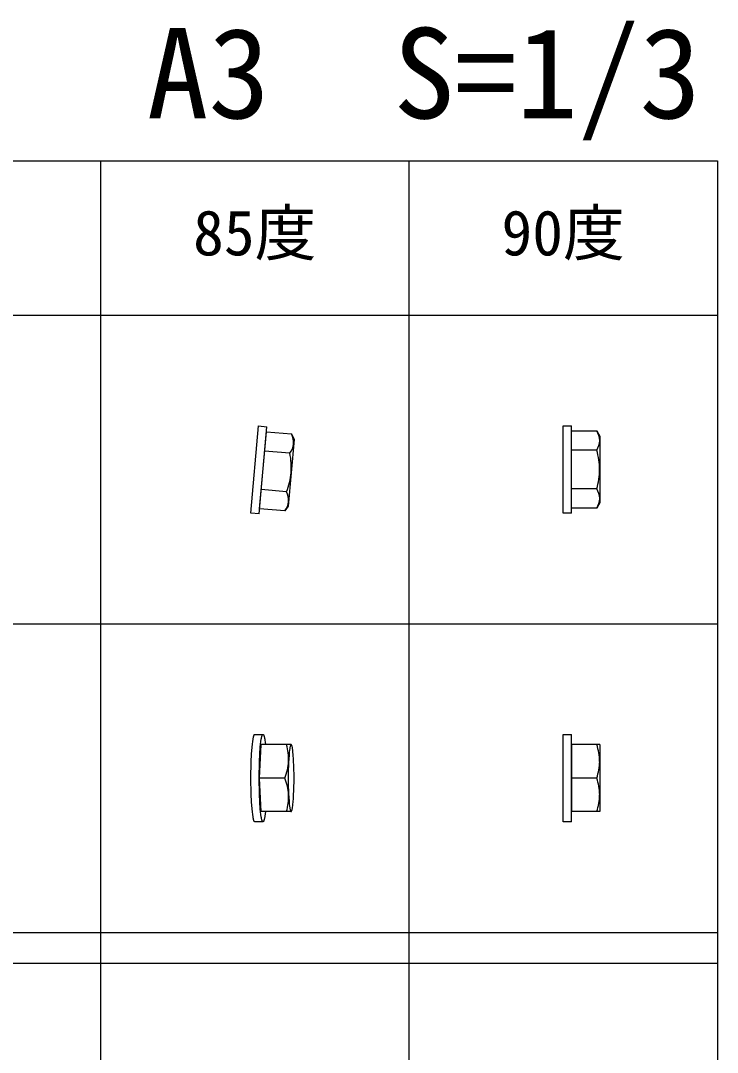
# Model space of a CAD drawing. Units: millimetres, scale not verified. Extents: x -585 to 585, y -390 to 417.
# Drawn here: x 449.4 to 585, y 216.7 to 417.3 of the extents above; entities that cross this region are included whole.
import ezdxf
from ezdxf.enums import TextEntityAlignment as Align

# ---------------------------------------------------------------- set-up
doc = ezdxf.new("R2010")
doc.units = ezdxf.units.MM
doc.header["$LTSCALE"] = 3
doc.layers.add('0-0_0', color=3, linetype='Continuous')
doc.layers.add('F-0', color=4, linetype='Continuous')
doc.styles.add('ＭＳ ゴシック', font='')
doc.styles.get('ＭＳ ゴシック').set_extended_font_data('MS Gothic')

msp = doc.modelspace()

# ---------------------------------------------------------------- linework, layer by layer
at = {"layer": '0-0_0'}
for p, q in [((495.741, 338.468), (497.335, 338.328)), ((495.853, 321.393), (497.335, 338.328)), ((495.94, 322.384), (497.248, 337.338)), ((497.248, 337.338), (502.149, 336.909)), ((555, 338.5), (556.6, 338.5)), ((556.6, 321.5), (556.6, 338.5)), ((556.6, 337.506), (561.519, 337.506)), ((556.6, 322.494), (556.6, 337.506)), ((561.519, 337.506), (562.1, 336.5)), ((502.639, 335.856), (501.506, 322.906)), ((502.149, 336.909), (502.639, 335.856)), ((562.1, 336.5), (562.1, 323.5)), ((501.821, 333.17), (496.921, 333.599)), ((561.519, 333.753), (556.6, 333.753)), ((501.167, 325.693), (496.267, 326.122)), ((561.519, 326.247), (556.6, 326.247)), ((562.1, 323.5), (561.519, 322.494)), ((500.84, 321.955), (495.94, 322.384)), ((501.506, 322.906), (500.84, 321.955)), ((561.519, 322.494), (556.6, 322.494)), ((494.988, 278.499), (494.992, 278.5)), ((556.6, 261.5), (556.6, 278.5)), ((495.94, 270), (496.267, 276.5)), ((502.081, 276.5), (496.267, 276.5)), ((562.1, 276.5), (556.6, 276.5)), ((556.6, 276.5), (556.6, 263.5)), ((562.1, 276.5), (562.1, 263.5)), ((500.841, 270), (495.94, 270)), ((496.267, 263.5), (495.94, 270)), ((561.519, 270), (556.6, 270)), ((502.116, 263.5), (496.267, 263.5)), ((562.1, 263.5), (556.6, 263.5)), ((556.6, 261.5), (555, 261.5))]:
    msp.add_line(p, q, dxfattribs=at)
for points in [[(495.853, 321.393), (494.259, 321.532), (495.741, 338.468)], [(556.6, 321.5), (555, 321.5), (555, 338.5)], [(494.476, 263.99), (494.38, 265.349), (494.311, 266.871), (494.259, 270), (494.311, 273.129), (494.38, 274.651), (494.476, 276.01), (494.533, 276.599), (494.594, 277.114), (494.66, 277.55), (494.694, 277.738), (494.727, 277.903), (494.762, 278.048), (494.779, 278.113), (494.796, 278.172), (494.814, 278.226), (494.83, 278.275), (494.839, 278.298), (494.848, 278.319), (494.857, 278.339), (494.866, 278.358), (494.874, 278.376), (494.882, 278.393), (494.891, 278.408), (494.895, 278.415), (494.899, 278.422), (494.904, 278.428), (494.912, 278.441), (494.917, 278.446), (494.921, 278.451), (494.925, 278.457), (494.934, 278.466), (494.938, 278.47), (494.942, 278.474), (494.946, 278.478), (494.958, 278.487), (494.963, 278.49), (494.967, 278.492), (494.983, 278.498), (494.988, 278.499)], [(494.992, 278.5), (496.603, 278.5), (496.605, 278.499), (496.607, 278.499), (496.609, 278.498), (496.61, 278.498), (496.612, 278.498), (496.614, 278.497), (496.616, 278.497), (496.618, 278.496), (496.62, 278.495), (496.623, 278.494), (496.626, 278.493), (496.627, 278.492), (496.629, 278.49), (496.631, 278.49), (496.633, 278.489), (496.634, 278.487), (496.637, 278.486), (496.64, 278.483), (496.642, 278.482), (496.644, 278.481), (496.646, 278.479), (496.65, 278.476), (496.654, 278.473), (496.665, 278.462), (496.673, 278.452), (496.676, 278.447), (496.684, 278.438), (496.688, 278.432), (496.691, 278.426), (496.699, 278.414), (496.707, 278.401), (496.714, 278.387), (496.722, 278.372), (496.73, 278.356), (496.738, 278.338), (496.746, 278.321), (496.754, 278.302), (496.761, 278.282)], [(495.905, 266.871), (495.853, 270), (495.905, 273.129), (495.974, 274.651), (496.07, 276.01), (496.127, 276.599), (496.189, 277.114), (496.254, 277.55), (496.287, 277.738), (496.322, 277.903), (496.355, 278.048), (496.373, 278.113), (496.39, 278.172), (496.407, 278.226), (496.425, 278.275), (496.434, 278.298), (496.442, 278.319), (496.45, 278.339), (496.459, 278.358), (496.468, 278.376), (496.476, 278.393), (496.485, 278.408), (496.489, 278.415), (496.494, 278.422), (496.502, 278.434), (496.506, 278.441), (496.51, 278.446), (496.514, 278.451), (496.519, 278.457), (496.523, 278.462), (496.527, 278.466), (496.531, 278.47), (496.536, 278.474), (496.548, 278.484), (496.553, 278.487), (496.561, 278.492), (496.565, 278.494), (496.57, 278.495), (496.578, 278.498), (496.586, 278.5)], [(496.761, 278.282), (496.777, 278.238), (496.792, 278.191), (496.807, 278.14), (496.823, 278.084), (496.838, 278.024), (496.869, 277.892), (496.9, 277.742), (496.93, 277.577), (496.959, 277.394), (497.017, 276.978), (497.071, 276.5)], [(555, 261.5), (555, 278.5), (556.6, 278.5)], [(502.065, 276.5), (502.063, 276.499), (502.062, 276.499), (502.06, 276.498), (502.058, 276.498), (502.055, 276.497), (502.054, 276.497), (502.044, 276.492), (502.042, 276.49), (502.039, 276.489), (502.038, 276.487), (502.036, 276.486), (502.034, 276.485), (502.033, 276.484), (502.028, 276.479), (502.025, 276.477), (502.022, 276.473), (502.018, 276.47), (502.015, 276.466), (502.011, 276.462), (502.005, 276.454), (501.992, 276.434), (501.989, 276.429), (501.976, 276.405), (501.97, 276.392), (501.957, 276.362), (501.95, 276.345), (501.943, 276.327), (501.93, 276.289), (501.917, 276.247), (501.903, 276.202), (501.89, 276.153), (501.865, 276.044), (501.838, 275.915), (501.813, 275.772), (501.763, 275.441), (501.716, 275.046), (501.673, 274.597), (501.599, 273.557), (501.582, 273.25)], [(502.564, 273.25), (502.547, 273.557), (502.474, 274.597), (502.43, 275.046), (502.383, 275.441), (502.334, 275.772), (502.308, 275.915), (502.282, 276.044), (502.256, 276.153), (502.242, 276.202), (502.23, 276.247), (502.216, 276.289), (502.203, 276.327), (502.196, 276.345), (502.19, 276.362), (502.183, 276.377), (502.176, 276.392), (502.17, 276.405), (502.157, 276.429), (502.154, 276.434), (502.141, 276.454), (502.128, 276.47), (502.125, 276.473), (502.122, 276.477), (502.118, 276.479), (502.114, 276.484), (502.112, 276.485), (502.11, 276.486), (502.109, 276.487), (502.107, 276.489), (502.104, 276.49), (502.102, 276.492), (502.093, 276.497), (502.091, 276.497), (502.09, 276.498), (502.087, 276.498), (502.086, 276.498), (502.084, 276.499), (502.082, 276.499), (502.081, 276.5)], [(496.594, 261.5), (496.59, 261.501), (496.586, 261.501), (496.574, 261.503), (496.57, 261.505), (496.565, 261.506), (496.553, 261.514), (496.548, 261.516), (496.544, 261.519), (496.54, 261.523), (496.536, 261.526), (496.531, 261.53), (496.527, 261.534), (496.519, 261.544), (496.514, 261.549), (496.506, 261.56), (496.502, 261.566), (496.498, 261.572), (496.494, 261.579), (496.489, 261.586), (496.485, 261.593), (496.476, 261.608), (496.468, 261.625), (496.459, 261.642), (496.45, 261.661), (496.442, 261.682), (496.434, 261.702), (496.425, 261.725), (496.407, 261.774), (496.39, 261.829), (496.373, 261.888), (496.355, 261.952), (496.322, 262.097), (496.287, 262.263), (496.254, 262.45), (496.189, 262.886), (496.127, 263.402), (496.07, 263.99), (495.974, 265.349), (495.905, 266.871)], [(501.582, 266.75), (501.599, 266.443), (501.673, 265.404), (501.716, 264.955), (501.763, 264.56), (501.813, 264.229), (501.838, 264.086), (501.865, 263.957), (501.89, 263.848), (501.903, 263.798), (501.917, 263.754), (501.93, 263.712), (501.943, 263.674), (501.95, 263.656), (501.957, 263.639), (501.97, 263.609), (501.982, 263.583), (501.992, 263.566), (502.008, 263.542), (502.011, 263.538), (502.018, 263.531), (502.022, 263.527), (502.028, 263.521), (502.03, 263.52), (502.033, 263.517), (502.034, 263.516), (502.038, 263.513), (502.041, 263.511), (502.042, 263.51), (502.055, 263.503), (502.057, 263.503), (502.058, 263.502), (502.06, 263.502), (502.062, 263.502), (502.063, 263.502), (502.065, 263.501), (502.07, 263.501), (502.071, 263.5)], [(502.21, 263.695), (502.22, 263.722), (502.238, 263.78), (502.255, 263.846), (502.273, 263.917), (502.29, 263.995), (502.323, 264.17), (502.356, 264.371), (502.388, 264.596), (502.418, 264.844), (502.474, 265.404), (502.522, 266.042), (502.564, 266.75)], [(495, 261.5), (494.996, 261.501), (494.992, 261.501), (494.988, 261.502), (494.983, 261.502), (494.979, 261.503), (494.971, 261.506), (494.963, 261.511), (494.958, 261.514), (494.954, 261.516), (494.95, 261.519), (494.946, 261.523), (494.942, 261.526), (494.934, 261.534), (494.93, 261.539), (494.925, 261.544), (494.921, 261.549), (494.917, 261.554), (494.912, 261.56), (494.908, 261.566), (494.904, 261.572), (494.899, 261.579), (494.895, 261.586), (494.891, 261.593), (494.882, 261.608), (494.874, 261.625), (494.866, 261.642), (494.857, 261.661), (494.839, 261.702), (494.83, 261.725), (494.814, 261.774), (494.796, 261.829), (494.779, 261.888), (494.762, 261.952), (494.727, 262.097), (494.694, 262.263), (494.66, 262.45), (494.594, 262.886), (494.533, 263.402), (494.476, 263.99)], [(497.071, 263.5), (497.017, 263.022), (496.959, 262.607), (496.93, 262.424), (496.9, 262.258), (496.869, 262.109), (496.838, 261.976), (496.823, 261.917), (496.807, 261.861), (496.792, 261.81), (496.777, 261.762), (496.761, 261.719), (496.754, 261.699), (496.746, 261.68), (496.738, 261.662), (496.73, 261.645), (496.722, 261.629), (496.714, 261.614), (496.707, 261.6), (496.699, 261.586), (496.691, 261.574), (496.688, 261.569), (496.684, 261.563), (496.68, 261.558), (496.676, 261.553), (496.673, 261.548), (496.669, 261.544), (496.665, 261.539), (496.661, 261.535), (496.658, 261.531), (496.65, 261.525), (496.646, 261.522), (496.644, 261.52), (496.642, 261.518), (496.64, 261.517), (496.638, 261.516), (496.637, 261.514), (496.634, 261.514), (496.633, 261.512), (496.631, 261.511)], [(502.075, 263.5), (502.077, 263.501), (502.082, 263.501), (502.083, 263.502), (502.086, 263.502), (502.087, 263.502), (502.088, 263.502), (502.09, 263.503), (502.09, 263.503), (502.091, 263.504), (502.093, 263.504), (502.094, 263.505), (502.095, 263.506), (502.096, 263.506), (502.098, 263.506), (502.098, 263.507), (502.1, 263.507), (502.102, 263.509), (502.103, 263.51), (502.11, 263.514), (502.112, 263.516), (502.114, 263.518), (502.119, 263.522), (502.122, 263.524), (502.129, 263.531), (502.131, 263.534), (502.133, 263.537), (502.138, 263.543), (502.142, 263.549), (502.147, 263.556), (502.151, 263.563), (502.156, 263.57), (502.161, 263.578), (502.166, 263.587), (502.17, 263.596), (502.174, 263.605), (502.183, 263.625), (502.193, 263.646), (502.202, 263.67), (502.21, 263.695)], [(496.631, 261.511), (496.629, 261.51), (496.626, 261.508), (496.623, 261.507), (496.62, 261.506), (496.618, 261.505), (496.614, 261.503), (496.612, 261.503), (496.609, 261.502), (496.605, 261.502), (496.603, 261.501), (496.598, 261.501), (496.596, 261.5), (495, 261.5)]]:
    msp.add_lwpolyline(points, dxfattribs=at)
for centre, radius, start, end in [((558.353, 335.498), 3.75, 2.005, 32.375), ((498.819, 335.184), 3.75, 357.005, 27.375), ((558.354, 335.76), 3.748, 327.618, 357.994), ((488.721, 330.399), 13.39, 355.642, 11.946), ((498.844, 335.446), 3.748, 322.618, 352.994), ((548.71, 329.85), 13.39, 0.642, 16.946), ((488.747, 330.698), 13.39, 338.054, 354.358), ((548.71, 330.15), 13.39, 343.054, 359.358), ((497.84, 323.97), 3.748, 357.006, 27.382), ((558.354, 324.24), 3.748, 2.006, 32.382), ((497.861, 324.231), 3.75, 322.624, 352.995), ((558.353, 324.502), 3.75, 327.624, 357.995), ((491.606, 273.629), 9.984, 357.832, 16.718), ((551.926, 273.11), 10.174, 0.793, 19.466), ((491.091, 273.935), 10.514, 338.019, 356.265), ((571.126, 270), 69.618, 177.324, 182.676), ((433.021, 270), 69.618, 357.324, 2.676), ((551.924, 273.391), 10.177, 340.537, 359.209), ((491.091, 266.065), 10.514, 3.735, 21.98), ((551.924, 266.61), 10.177, 0.791, 19.463), ((491.606, 266.372), 9.984, 343.282, 2.169), ((551.926, 266.89), 10.174, 340.534, 359.207)]:
    msp.add_arc(centre, radius, start, end, dxfattribs=at)
at = {"layer": 'F-0'}
for p, q in [((465, 390), (465, -390)), ((525, 390), (525, -390)), ((-555, 300), (585, 300)), ((-555, 240), (585, 240)), ((-555, 234), (585, 234))]:
    msp.add_line(p, q, dxfattribs=at)
at = {"layer": 'F-0', "color": 6}
msp.add_line((-585, 360), (585, 360), dxfattribs=at)
msp.add_lwpolyline([(-585, 390), (585, 390), (585, -390)], dxfattribs=at)

# ---------------------------------------------------------------- texts
at = {"layer": 'F-0', "color": 7, "style": 'ＭＳ ゴシック'}
for s, height, p in [('A3\u3000S=1/3', 17.6, (474, 393)), ('85度', 8.798, (483, 369)), ('90度', 8.798, (543, 369))]:
    msp.add_text(s, height=height, dxfattribs=at).set_placement(p, align=Align.BOTTOM_LEFT)

doc.saveas('drawing.dxf')
